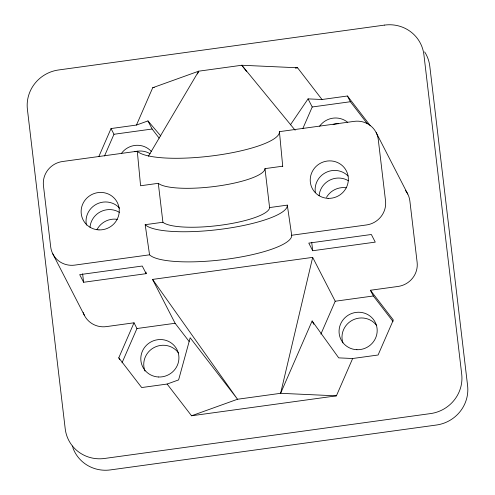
<?xml version="1.0" encoding="UTF-8"?>
<svg xmlns="http://www.w3.org/2000/svg" width="495" height="495" viewBox="0 0 495 495"><rect width="100%" height="100%" fill="white"/><g stroke="black" fill="none" stroke-linecap="round" stroke-linejoin="round"><path stroke-width="0.74" d="M189.139 341.482L175.112 323.272L152.571 279.415L312.673 257.375L280.615 393.315L237.526 399.248L191.553 415.781L167.118 384.052L141.681 387.554L118.775 357.805L134.021 322.802L106.394 326.607A21.867 21.223 -27.2 0 1 83.209 312.494M98.839 156.556L111.035 128.552L136.472 125.049L147.962 120.916L160.782 135.983M104.519 155.975L113.974 134.275L111.035 128.552M136.472 125.049L152.732 87.714L198.705 71.181L241.795 65.247L297.569 67.778L322.004 99.507L347.44 96.005L370.347 125.755M197.48 73.99L198.705 71.181L148.42 156.222M122.017 362.823L136.96 328.525L134.021 322.802M302.773 128.681L312.227 106.982L308.057 98.876L290.429 124.827M352.65 358.51L338.71 357.873L312.128 320.977L280.615 393.315L336.39 395.845L352.65 358.51L378.087 355.008L393.333 320.005L370.427 290.256L398.048 286.45A21.867 21.223 -27.2 0 0 417.13 262.331L409.879 201.032A21.867 21.223 -27.2 0 0 405.523 190.581M320.878 334.131L335.214 301.232L312.673 257.375M167.118 384.052L178.608 379.919L190.179 337.763L237.526 399.248L152.571 279.415M152.732 87.714L154.254 87.51M295.28 68.093L297.569 67.778M113.974 134.275L152.126 129.022L159.136 138.13M312.227 106.982L350.38 101.729L367.21 123.583M137.294 151.222L62.531 161.512A21.867 21.223 -27.2 0 0 43.449 185.637L50.7 246.931A21.867 21.223 -27.2 0 0 74.794 265.11L149.552 254.82A72.289 16.329 -6.7 0 0 227.824 259.052A72.289 16.329 -6.7 0 0 291.685 235.255L366.442 224.959A21.867 21.223 -27.2 0 0 385.531 200.834L378.273 139.541A21.867 21.223 -27.2 0 0 354.185 121.362L279.421 131.651A72.289 16.329 -6.7 0 1 215.56 155.449A72.289 16.329 -6.7 0 1 137.294 151.222L140.574 185.761L158.301 183.317A54.438 12.295 -6.7 0 0 216.884 186.176A54.438 12.295 -6.7 0 0 264.98 168.634L282.707 166.19L279.421 131.651M149.552 254.82L145.184 224.693L162.911 222.255A54.438 12.295 -6.7 0 0 221.494 225.114A54.438 12.295 -6.7 0 0 269.589 207.566L287.31 205.128L291.685 235.255M146.174 273.661L142.251 266.032L79.695 274.645L83.612 282.274L146.174 273.661L145.994 272.126M312.704 250.736L375.266 242.123L371.343 234.494L308.787 243.107L312.704 250.736L311.708 242.29M136.96 328.525L175.112 323.272M335.214 301.232L373.366 295.979L392.999 321.478M191.553 415.781L336.39 395.845M308.057 98.876L322.004 99.507M295.131 130.216L241.795 65.247L246.485 71.336M376.169 132.586L407.775 194.083M347.44 96.005L350.38 101.729M370.427 290.256L373.366 295.979M312.128 320.977L313.83 324.293M147.962 120.916L152.126 129.022M118.775 357.805L119.753 359.71M52.81 253.886L84.41 315.377M264.98 168.634L269.589 207.566M158.301 183.317L162.911 222.255M82.616 273.834L83.612 282.274M86.458 225.114A19.187 18.624 -27.2 0 1 96.649 204.101A19.187 18.624 -27.2 0 1 119.629 208.216M315.377 192.673A19.187 18.624 -27.2 0 1 325.741 172.563A19.187 18.624 -27.2 0 1 348.096 176.01M287.31 205.128A72.289 16.329 -6.7 0 1 223.449 228.925A72.289 16.329 -6.7 0 1 145.184 224.693M282.707 166.19A72.289 16.329 -6.7 0 1 282.713 166.574M319.102 195.723A19.187 18.624 -27.2 0 1 348.43 180.78M326.483 197.356A19.187 18.624 -27.2 0 1 346.407 187.803M90.01 227.261A19.187 18.624 -27.2 0 1 119.338 212.324M96.946 229.717A19.187 18.624 -27.2 0 1 117.315 219.341M72.839 447.678A35.696 34.65 -27.2 0 0 110.416 469.91L436.435 425.026A35.696 34.65 -27.2 0 0 467.596 385.642L429.79 66.212A35.696 34.65 -27.2 0 0 424.661 51.913M72.561 446.874A35.696 34.65 -27.2 0 1 72.307 446.063M144.967 371.033A19.187 18.624 -27.2 0 1 153.939 347.614A19.187 18.624 -27.2 0 1 178.478 352.941M342.905 342.88A19.187 18.624 -27.2 0 1 352.607 320.098A19.187 18.624 -27.2 0 1 376.732 325.648M319.621 126.194A19.187 18.624 -27.2 0 1 347.694 122.333M333.123 124.468A19.187 18.624 -27.2 0 1 338.679 123.707M121.368 153.487A19.187 18.624 -27.2 0 1 151.414 151.544M134.869 151.767A19.187 18.624 -27.2 0 1 150.14 153.741M384.584 25.09L58.565 69.974A35.696 34.65 -27.2 0 0 27.404 109.358L65.21 428.788A35.696 34.65 -27.2 0 0 104.538 458.469L430.557 413.585A35.696 34.65 -27.2 0 0 461.711 374.201L423.912 54.772A35.696 34.65 -27.2 0 0 384.584 25.09M328.061 198.353A19.187 18.624 -27.2 0 0 346.389 170.917A19.187 18.624 -27.2 0 0 313.422 169.606A19.187 18.624 -27.2 0 0 328.061 198.353M98.969 229.89A19.187 18.624 -27.2 0 0 117.296 202.455A19.187 18.624 -27.2 0 0 84.329 201.143A19.187 18.624 -27.2 0 0 98.969 229.89M158.635 376.998A19.187 18.624 -27.2 0 0 176.963 349.563A19.187 18.624 -27.2 0 0 144.002 348.251A19.187 18.624 -27.2 0 0 158.635 376.998M356.889 349.705A19.187 18.624 -27.2 0 0 375.216 322.27A19.187 18.624 -27.2 0 0 342.255 320.958A19.187 18.624 -27.2 0 0 356.889 349.705"/></g></svg>
